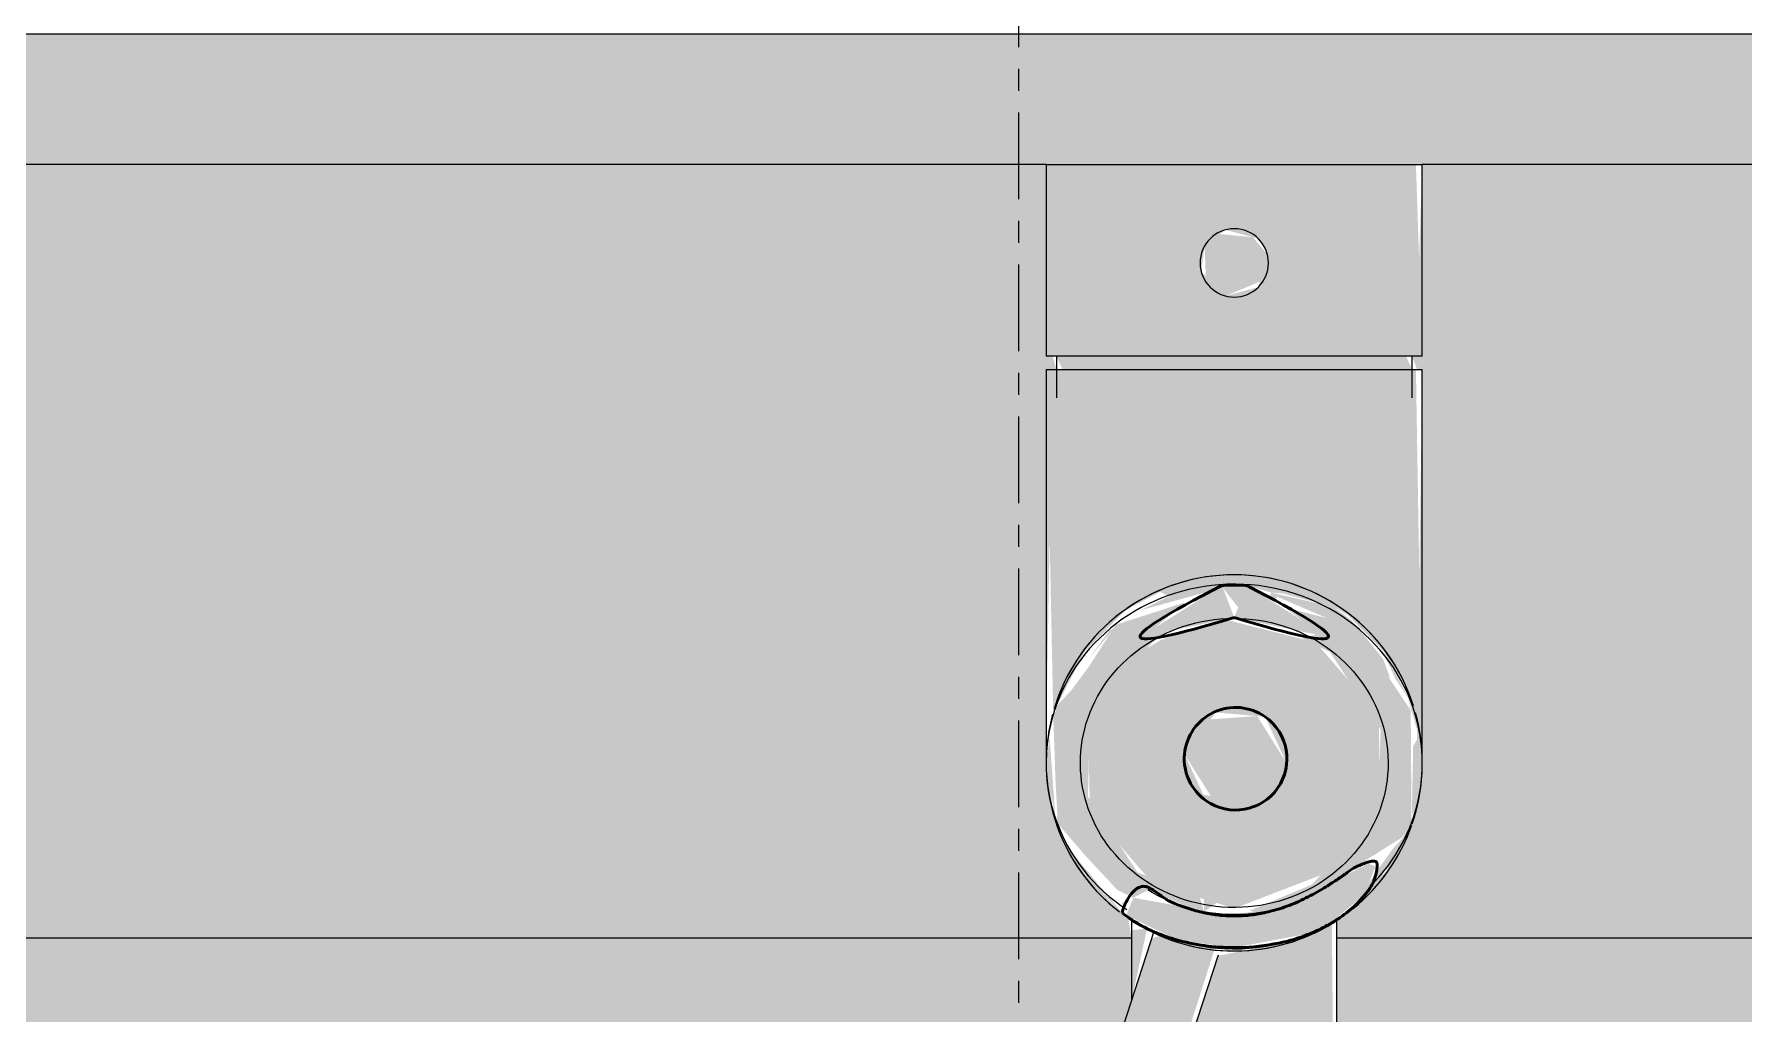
# Model space of a CAD drawing. Header units: inches. Extents: x -4218 to -1814, y 9706 to 12426.
# Drawn here: x -2178.99 to -2169.15, y 10681.12 to 10686.75 of the extents above; entities that cross this region are included whole.
import ezdxf

# ---------------------------------------------------------------- set-up
doc = ezdxf.new("R2010")
doc.units = ezdxf.units.IN
doc.header["$MEASUREMENT"] = 0
doc.linetypes.add('Grid Line 1_2_', pattern=[0.875, 0.5, -0.125, 0.125, -0.125])
for name, color, linetype, lineweight in [('0-1', 7, 'Continuous', 5), ('0-2', 10, 'Continuous', 13), ('A-GENM-1', 11, 'Continuous', 9), ('A-GENM-2', 7, 'Continuous', 9), ('A-GENM-3', 250, 'Continuous', 50), ('A-WALL-4', 10, 'Continuous', 13), ('P-SANR-FIXT-2', 7, 'Continuous', 9), ('P-SANR-FIXT-3', 55, 'Continuous', 9), ('Q-CASE-1', 9, 'Continuous', 9), ('Q-CASE-3', 7, 'Continuous', 9), ('S-GRID-1', 1, 'Grid Line 1_2_', 9)]:
    doc.layers.add(name, color=color, linetype=linetype, lineweight=lineweight)

# ---------------------------------------------------------------- blocks, each defined once
blk = doc.blocks.new('Vanity Cabinet-Double Door - 33_-V122-FLOOR PLAN - 2ND FLOOR')
at = {"layer": 'Q-CASE-1'}
for points in [[(-7.2229, 5.2041), (-15.0123, 5.2041), (-15.0123, 0.75), (16.4877, 0.75), (16.4877, 5.2041), (1.3283, 5.2041), (1.3507, 5.0785), (1.4324, 5.015), (1.5976, 4.8377), (1.7251, 4.6163), (1.7835, 4.4753), (1.8204, 4.0426), (1.7835, 1.9313), (1.7613, 1.9313), (1.7835, 1.8531), (1.8204, 1.8531), (1.7835, 0.7502), (-0.345, 0.7502), (-0.3068, 1.8531), (-0.2859, 1.8531), (-0.3157, 1.9313), (-0.345, 1.9313), (-0.3081, 4.4753), (-0.1389, 4.816), (0.1116, 5.0743), (0.1472, 5.1152), (0.1472, 5.2041), (-3.002, 5.2041)], [(-0.3081, 0.75), (-15.0123, 0.75), (-15.7623, 0), (17.2377, 0), (16.4877, 0.75), (-0.1999, 0.75)]]:
    blk.add_hatch(color=256, dxfattribs=at).paths.add_polyline_path(points, flags=0)
at = {"layer": 'Q-CASE-3'}
for p, q in [((-15.0123, 0.75), (-0.345, 0.75)), ((1.8204, 0.75), (16.4877, 0.75))]:
    blk.add_line(p, q, dxfattribs=at)
blk = doc.blocks.new('kitchen_faucet_14143 - kitchen_faucet_14143-V152-FLOOR PLAN - 2ND FLOOR')
at = {"layer": 'A-GENM-1'}
h = blk.add_hatch(color=256, dxfattribs=at)
h.paths.add_polyline_path([(-7.1148, 2.1523), (-6.9346, 1.8966), (-6.6643, 1.9098), (-6.5284, 2.1595), (-6.7188, 2.408), (-6.988, 2.372), (-7.1107, 2.1595)], flags=0)
h.paths.add_polyline_path([(-0.2437, -0.1322), (-0.002, -0.3017), (0.2697, -0.1322), (0.2501, 0.1462), (0.0498, 0.2866), (-0.2219, 0.1153), (-0.2433, -0.1276)], flags=0)
for points in [[(-6.3669, 1.8015), (-1.068, 0.1118), (-0.991, 0.4125), (-1.009, 0.4746), (-6.2441, 2.1353), (-6.3108, 1.8812), (-6.3629, 1.8071)], [(0, -1.0827), (2.2638, -1.0458), (2.2638, 1.0827), (0.289, 1.0421), (0.6375, 0.8638), (0.8792, 0.6261), (0.9847, 0.4278), (1.0631, 0.1486), (1.0653, -0.1319), (0.9981, -0.3953), (0.8506, -0.6548), (0.6375, -0.8638), (0.4206, -0.9876), (0.1525, -1.0626)], [(2.2638, -0.9887), (2.2638, -1.0236), (2.3419, -0.9887), (2.3419, 1.0236), (2.2638, 0.9887), (2.2638, -0.9376)], [(-1.063, 0), (-0.9814, -0.4356), (-0.9046, -0.5741), (-0.7591, -0.7487), (-0.5962, -0.8126), (-0.5798, -0.7727), (-0.662, -0.607), (-0.8306, -0.2881), (-0.8786, 0.046), (-0.8319, 0.2689), (-0.7765, 0.5806), (-0.8777, 0.6223), (-1.0193, 0.3245), (-1.0612, 0.0258)], [(2.6883, 0.0509), (2.78, -0.1705), (2.9294, -0.1901), (3.0264, -0.1063), (3.046, 0.1013), (2.9769, 0.1705), (2.8009, 0.1636), (2.7358, 0.0984)], [(-0.8639, -0.1661), (-0.7842, -0.3994), (-0.4282, -0.9679), (-0.3413, -1.0205), (0.3019, -1.0157), (0.4445, -0.921), (0.7952, -0.6818), (0.8954, -0.2923), (0.8227, -0.3863), (0.7394, -0.4702), (0.7166, -0.3936), (0.6375, -0.5515), (0.1935, -0.8425), (-0.2737, -0.831), (-0.6998, -0.4483), (-0.8514, -0.0872), (-0.8633, -0.1621)]]:
    blk.add_hatch(color=256, dxfattribs=at).paths.add_polyline_path(points, flags=0)
h = blk.add_hatch(color=256, dxfattribs=at)
h.paths.add_polyline_path([(-1.0827, 0), (-1.0558, 0.1078), (-1.0025, 0.3748), (-1.072, 0.0811), (-1.0792, 0.0262)], flags=0)
h.paths.add_polyline_path([(-0.8506, 0.6548), (-0.486, 0.9606), (-0.66, 0.8466), (-0.8324, 0.6785)], flags=0)
h.paths.add_polyline_path([(-0.8376, 0), (-0.6209, -0.5642), (-0.2558, -0.8425), (0.2737, -0.831), (0.6931, -0.4702), (0.826, 0.0543), (0.707, 0.4249), (0.6209, 0.5642), (0.2588, 0.8425), (-0.2737, 0.831), (-0.6931, 0.4702), (-0.8362, 0.0045)], flags=0)
h.paths.add_polyline_path([(-0.8319, -0.6792), (-0.6776, -0.833), (-0.4043, -0.9944), (-0.4957, -0.9126), (-0.6086, -0.8306), (-0.8304, -0.6808)], flags=0)
h.paths.add_polyline_path([(-0.3219, -1.0285), (-0.2056, -1.0556), (0.1525, -1.0626), (0.0957, -1.0297), (-0.2637, -1.0232)], flags=0)
h.paths.add_polyline_path([(-0.3191, 1.0297), (0.1525, 1.0626), (0, 1.0827), (-0.3152, 1.0313)], flags=0)
h.paths.add_polyline_path([(-0.2437, -0.1322), (-0.1824, 0.1784), (0.0498, 0.2866), (0.2906, 0.1057), (0.2657, -0.1771), (-0.002, -0.3017), (-0.2435, -0.1324)], flags=0)
h.paths.add_polyline_path([(0.3525, -1.0158), (0.66, -0.8466), (0.4835, -0.9281), (0.3527, -1.0157)], flags=0)
h.paths.add_polyline_path([(0.356, 1.0144), (0.589, 0.9011), (0.4043, 0.9944), (0.3582, 1.0135)], flags=0)
h.paths.add_polyline_path([(0.8792, 0.5371), (1.0093, 0.0668), (0.8956, -0.0226), (1.0215, -0.0715), (0.981, -0.2118), (0.9754, -0.2802), (0.8877, -0.6), (1.0019, -0.3863), (1.0653, -0.1319), (1.0631, 0.1486), (0.9847, 0.4278), (0.9596, 0.3752), (0.8877, 0.5201)], flags=0)
h = blk.add_hatch(color=256, dxfattribs=at)
h.paths.add_polyline_path([(2.3419, 1.0827), (2.3419, -1.0827), (3.4449, -1.0458), (3.4449, 1.0827)], flags=0)
h.paths.add_polyline_path([(2.6883, 0.0509), (2.8275, 0.1901), (2.9769, 0.1705), (3.0686, 0.0509), (3.0176, -0.1392), (2.9294, -0.1901), (2.7392, -0.1392), (2.7019, 0)], flags=0)
h = blk.add_hatch(color=256, dxfattribs=at)
h.paths.add_polyline_path([(-0.8625, 0.6461), (-0.8093, 0.6462), (-0.8624, 0.6462)], flags=0)
h.paths.add_polyline_path([(-0.3635, 1.0074), (-0.2971, 1.0221), (-0.3527, 1.0157)], flags=0)
h.paths.add_polyline_path([(0.2925, 1.0259), (0.4215, 0.9341), (0.3219, 1.0285)], flags=0)
h.paths.add_polyline_path([(0.6052, 0.833), (0.7714, 0.6942), (0.8145, 0.6297), (0.9376, 0.4195), (0.7591, 0.7212), (0.6209, 0.8216)], flags=0)
h = blk.add_hatch(color=256, dxfattribs=at)
h.paths.add_polyline_path([(-0.2588, 0.8425), (-0.212, 0.8943), (-0.2558, 0.8439)], flags=0)
h.paths.add_polyline_path([(-0.8578, 0.1887), (-0.8562, 0.1736), (-0.777, 0.1972), (-0.6288, 0.5582), (-0.1935, 0.8425), (0.2748, 0.8302), (0.6921, 0.4734), (0.7576, 0.3829), (0.7808, 0.4525), (0.9238, 0.284), (0.7952, 0.6818), (0.5526, 0.8382), (0.2775, 1.0421), (-0.1161, 1.0284), (-0.3498, 1.0157), (-0.5458, 0.8466), (-0.7301, 0.6738), (-0.7765, 0.5806), (-0.7304, 0.4951), (-0.8491, 0.2156)], flags=0)
h.paths.add_polyline_path([(-0.8562, 0.1736), (-0.806, 0.1028), (-0.7843, 0.1735)], flags=0)
h.paths.add_polyline_path([(-0.8353, 0.6254), (-0.7876, 0.6225), (-0.8093, 0.6462)], flags=0)
h = blk.add_hatch(color=256, dxfattribs=at)
h.paths.add_polyline_path([(-6.2992, -0.0936), (-6.2992, -0.5906), (-4.1495, -0.5652), (-4.1133, -0.5455), (-3.9748, -0.5906), (-0.9219, -0.5618), (-0.9969, -0.3982), (-1.066, -0.127), (-1.1106, 0.0936), (-2.64, 0.5906), (-4.1572, 0.5504), (-4.044, 0.5906), (-6.2992, 0.5704), (-6.2992, -0.0485)], flags=0)
h.paths.add_polyline_path([(-1.366, 0.5906), (-0.9539, 0.502), (-0.963, 0.5906), (-1.1043, 0.5906)], flags=0)
h = blk.add_hatch(color=256, dxfattribs=at)
h.paths.add_polyline_path([(0.7245, 0.5417), (0.8373, 0), (1.0215, 0.0715), (0.7627, 0.4812)], flags=0)
h.paths.add_polyline_path([(0.7245, -0.5417), (1.0215, -0.0715), (0.8373, 0), (0.7246, -0.5413)], flags=0)
h = blk.add_hatch(color=256, dxfattribs=at)
h.paths.add_polyline_path([(-0.3798, -0.9974), (-0.3219, -1.0285), (-0.3535, -1.0135)], flags=0)
h.paths.add_polyline_path([(-0.2588, -0.8425), (-0.2198, -0.8926), (-0.2558, -0.8439)], flags=0)
h.paths.add_polyline_path([(0.4835, -0.8987), (0.6002, -0.8563), (0.818, -0.6785), (0.8962, -0.5741), (0.981, -0.2118), (0.9376, -0.2042), (0.9546, -0.2519), (0.7625, -0.6988), (0.5255, -0.862), (0.486, -0.8965)], flags=0)
h.paths.add_polyline_path([(0.289, -1.0297), (0.3565, -0.9872), (0.2962, -1.0219)], flags=0)
h.paths.add_polyline_path([(0.3, -1.0297), (0.3891, -0.9876), (0.3093, -1.0245)], flags=0)
at = {"layer": 'A-GENM-2'}
for p, q in [((-0.9705, 0.462), (-6.2431, 2.1752)), ((-6.3669, 1.8015), (-1.1043, 0.0916)), ((2.2638, 1.0827), (0, 1.0827)), ((2.2638, 1.0827), (2.2638, -1.0827)), ((3.4449, 1.0827), (2.3419, 1.0827)), ((2.3419, -1.0827), (2.3419, 1.0827)), ((3.4449, 1.0827), (3.4449, -1.0827)), ((2.3419, 1.0236), (2.1014, 1.0236)), ((-0.8999, 0.5906), (-1.366, 0.5906)), ((-6.2992, -0.5906), (-0.8999, -0.5906)), ((2.1014, -1.0236), (2.3419, -1.0236)), ((0, -1.0827), (2.2638, -1.0827)), ((2.3419, -1.0827), (3.4449, -1.0827))]:
    blk.add_line(p, q, dxfattribs=at)
at = {"layer": 'A-GENM-2', "flags": 128}
for points in [[(0.2687, 1.0488), (0.2265, 1.0587), (0.184, 1.0669), (0.1412, 1.0734), (0.0982, 1.0782), (0.055, 1.0813), (0.0117, 1.0826), (-0.0316, 1.0822), (-0.0749, 1.0801), (-0.118, 1.0762), (-0.1609, 1.0706), (-0.2036, 1.0634), (-0.246, 1.0544), (-0.288, 1.0437), (-0.3295, 1.0313), (-0.3704, 1.0173), (-0.4108, 1.0017), (-0.4506, 0.9845), (-0.4896, 0.9657), (-0.5278, 0.9453), (-0.5652, 0.9235), (-0.6016, 0.9001), (-0.6372, 0.8753), (-0.6717, 0.8492), (-0.7051, 0.8216), (-0.7374, 0.7928), (-0.7685, 0.7626), (-0.7984, 0.7313), (-0.827, 0.6988), (-0.8542, 0.6652)], [(0, 1.0827), (-0.0414, 1.0818), (-0.0827, 1.0792), (-0.1239, 1.0748), (-0.1648, 1.0687), (-0.2055, 1.0609), (-0.2459, 1.0513), (-0.2858, 1.0401), (-0.3253, 1.0272), (-0.3642, 1.0126), (-0.4026, 0.9964), (-0.4403, 0.9786), (-0.4772, 0.9592), (-0.5134, 0.9383), (-0.5487, 0.9159), (-0.5832, 0.8921), (-0.6167, 0.8668), (-0.6491, 0.8401), (-0.6806, 0.8121), (-0.7109, 0.7828), (-0.7401, 0.7523), (-0.7681, 0.7206), (-0.7948, 0.6877), (-0.8203, 0.6538), (-0.8444, 0.6188)], [(0.2687, 1.0488), (0.2265, 1.0587), (0.184, 1.0669), (0.1412, 1.0734), (0.0982, 1.0782), (0.055, 1.0813), (0.0117, 1.0826), (-0.0316, 1.0822), (-0.0749, 1.0801), (-0.118, 1.0762), (-0.1609, 1.0706), (-0.2036, 1.0634), (-0.246, 1.0544), (-0.288, 1.0437), (-0.3295, 1.0313)], [(0.2687, 1.0488), (0.2265, 1.0587), (0.184, 1.0669), (0.1412, 1.0734), (0.0982, 1.0782), (0.055, 1.0813), (0.0117, 1.0826), (-0.0316, 1.0822), (-0.0749, 1.0801), (-0.118, 1.0762), (-0.1609, 1.0706), (-0.2036, 1.0634), (-0.246, 1.0544), (-0.288, 1.0437), (-0.3295, 1.0313)], [(0.2687, 1.0488), (0.2265, 1.0587), (0.184, 1.0669), (0.1412, 1.0734), (0.0982, 1.0782), (0.055, 1.0813), (0.0117, 1.0826), (-0.0316, 1.0822), (-0.0749, 1.0801), (-0.118, 1.0762), (-0.1609, 1.0706), (-0.2036, 1.0634), (-0.246, 1.0544), (-0.288, 1.0437), (-0.3295, 1.0313)], [(0.2687, 1.0488), (0.2265, 1.0587), (0.184, 1.0669), (0.1412, 1.0734), (0.0982, 1.0782), (0.055, 1.0813), (0.0117, 1.0826), (-0.0316, 1.0822), (-0.0749, 1.0801), (-0.118, 1.0762), (-0.1609, 1.0706), (-0.2036, 1.0634), (-0.246, 1.0544), (-0.288, 1.0437), (-0.3295, 1.0313)], [(0.2687, 1.0488), (0.2265, 1.0587), (0.184, 1.0669), (0.1412, 1.0734), (0.0982, 1.0782), (0.055, 1.0813), (0.0117, 1.0826), (-0.0316, 1.0822), (-0.0749, 1.0801), (-0.118, 1.0762), (-0.1609, 1.0706), (-0.2036, 1.0634), (-0.246, 1.0544), (-0.288, 1.0437), (-0.3295, 1.0313)], [(1.0291, 0), (1.0282, 0.0431), (1.0258, 0.0861), (1.0217, 0.129), (1.016, 0.1717), (1.0087, 0.2141), (0.9998, 0.2561), (0.9894, 0.2978), (0.9773, 0.339), (0.9637, 0.3797), (0.9486, 0.4198), (0.9319, 0.4593), (0.9138, 0.498), (0.8942, 0.5359), (0.8731, 0.573), (0.8507, 0.6092), (0.8269, 0.6444), (0.8018, 0.6787), (0.7754, 0.7118), (0.7478, 0.7439), (0.7189, 0.7747), (0.6889, 0.8043), (0.6577, 0.8327), (0.6255, 0.8597), (0.5923, 0.8854), (0.5581, 0.9096), (0.523, 0.9324), (0.4871, 0.9538), (0.4503, 0.9735), (0.4128, 0.9918), (0.3747, 1.0084), (0.3359, 1.0234), (0.2965, 1.0368), (0.2567, 1.0485), (0.2164, 1.0585), (0.1758, 1.0668), (0.1349, 1.0733), (0.0938, 1.0782), (0.0525, 1.0813), (0.0112, 1.0826), (0, 1.0827)], [(-0.3704, 1.0173), (-0.4108, 1.0017), (-0.4506, 0.9845), (-0.4896, 0.9657), (-0.5278, 0.9453), (-0.5652, 0.9235), (-0.6016, 0.9001), (-0.6372, 0.8753), (-0.6717, 0.8492), (-0.7051, 0.8216), (-0.7374, 0.7928), (-0.7685, 0.7626), (-0.7984, 0.7313), (-0.827, 0.6988), (-0.8542, 0.6652)], [(-0.3704, 1.0173), (-0.4108, 1.0017), (-0.4506, 0.9845), (-0.4896, 0.9657), (-0.5278, 0.9453), (-0.5652, 0.9235), (-0.6016, 0.9001), (-0.6372, 0.8753), (-0.6717, 0.8492), (-0.7051, 0.8216), (-0.7374, 0.7928), (-0.7685, 0.7626), (-0.7984, 0.7313), (-0.827, 0.6988), (-0.8542, 0.6652)], [(-0.3704, 1.0173), (-0.4108, 1.0017), (-0.4506, 0.9845), (-0.4896, 0.9657), (-0.5278, 0.9453), (-0.5652, 0.9235), (-0.6016, 0.9001), (-0.6372, 0.8753), (-0.6717, 0.8492), (-0.7051, 0.8216), (-0.7374, 0.7928), (-0.7685, 0.7626), (-0.7984, 0.7313), (-0.827, 0.6988), (-0.8542, 0.6652)], [(-0.3704, 1.0173), (-0.4108, 1.0017), (-0.4506, 0.9845), (-0.4896, 0.9657), (-0.5278, 0.9453), (-0.5652, 0.9235), (-0.6016, 0.9001), (-0.6372, 0.8753), (-0.6717, 0.8492), (-0.7051, 0.8216), (-0.7374, 0.7928), (-0.7685, 0.7626), (-0.7984, 0.7313), (-0.827, 0.6988), (-0.8542, 0.6652)], [(-0.3704, 1.0173), (-0.4108, 1.0017), (-0.4506, 0.9845), (-0.4896, 0.9657), (-0.5278, 0.9453), (-0.5652, 0.9235), (-0.6016, 0.9001), (-0.6372, 0.8753), (-0.6717, 0.8492), (-0.7051, 0.8216), (-0.7374, 0.7928), (-0.7685, 0.7626), (-0.7984, 0.7313), (-0.827, 0.6988), (-0.8542, 0.6652)], [(1.0827, 0), (1.0818, 0.0433), (1.0792, 0.0865), (1.0749, 0.1296), (1.0688, 0.1725), (1.0611, 0.2151), (1.0516, 0.2574), (1.0405, 0.2992), (1.0277, 0.3406), (1.0133, 0.3814), (0.9972, 0.4216), (0.9796, 0.4612), (0.9603, 0.5), (0.9396, 0.538), (0.9173, 0.5751), (0.8936, 0.6113), (0.8684, 0.6466), (0.8419, 0.6808), (0.814, 0.7139), (0.7848, 0.7459), (0.7543, 0.7767), (0.7226, 0.8062), (0.6898, 0.8345), (0.6559, 0.8614), (0.6209, 0.8869), (0.585, 0.911), (0.5481, 0.9337), (0.5103, 0.9549), (0.4717, 0.9745), (0.4324, 0.9926), (0.3923, 1.0091), (0.3516, 1.024), (0.3104, 1.0372)], [(0.8684, 0.6466), (0.8419, 0.6808), (0.814, 0.7139), (0.7848, 0.7459), (0.7543, 0.7767), (0.7226, 0.8062), (0.6898, 0.8345), (0.6559, 0.8614), (0.6209, 0.8869), (0.585, 0.911), (0.5481, 0.9337), (0.5103, 0.9549), (0.4717, 0.9745), (0.4324, 0.9926), (0.3923, 1.0091)], [(0.8684, 0.6466), (0.8419, 0.6808), (0.814, 0.7139), (0.7848, 0.7459), (0.7543, 0.7767), (0.7226, 0.8062), (0.6898, 0.8345), (0.6559, 0.8614), (0.6209, 0.8869), (0.585, 0.911), (0.5481, 0.9337), (0.5103, 0.9549), (0.4717, 0.9745), (0.4324, 0.9926), (0.3923, 1.0091)], [(0.8684, 0.6466), (0.8419, 0.6808), (0.814, 0.7139), (0.7848, 0.7459), (0.7543, 0.7767), (0.7226, 0.8062), (0.6898, 0.8345), (0.6559, 0.8614), (0.6209, 0.8869), (0.585, 0.911), (0.5481, 0.9337), (0.5103, 0.9549), (0.4717, 0.9745), (0.4324, 0.9926), (0.3923, 1.0091)], [(0.8684, 0.6466), (0.8419, 0.6808), (0.814, 0.7139), (0.7848, 0.7459), (0.7543, 0.7767), (0.7226, 0.8062), (0.6898, 0.8345), (0.6559, 0.8614), (0.6209, 0.8869), (0.585, 0.911), (0.5481, 0.9337), (0.5103, 0.9549), (0.4717, 0.9745), (0.4324, 0.9926), (0.3923, 1.0091)], [(0.8684, 0.6466), (0.8419, 0.6808), (0.814, 0.7139), (0.7848, 0.7459), (0.7543, 0.7767), (0.7226, 0.8062), (0.6898, 0.8345), (0.6559, 0.8614), (0.6209, 0.8869), (0.585, 0.911), (0.5481, 0.9337), (0.5103, 0.9549), (0.4717, 0.9745), (0.4324, 0.9926), (0.3923, 1.0091)], [(-0.8322, 0), (-0.8315, 0.0356), (-0.8295, 0.0712), (-0.8261, 0.1067), (-0.8214, 0.142), (-0.8154, 0.177), (-0.8081, 0.2118), (-0.7994, 0.2462), (-0.7895, 0.2802), (-0.7782, 0.3137), (-0.7658, 0.3468), (-0.7521, 0.3792), (-0.7372, 0.411), (-0.7211, 0.4422), (-0.7038, 0.4726), (-0.6854, 0.5023), (-0.666, 0.5311), (-0.6454, 0.5591), (-0.6239, 0.5862), (-0.6013, 0.6123), (-0.5779, 0.6374), (-0.5534, 0.6615), (-0.5282, 0.6845), (-0.5021, 0.7064), (-0.4752, 0.7272), (-0.4475, 0.7468), (-0.4192, 0.7652), (-0.3902, 0.7824), (-0.3606, 0.7983), (-0.3305, 0.813), (-0.2998, 0.8263), (-0.2687, 0.8384), (-0.2371, 0.8491), (-0.2052, 0.8585), (-0.173, 0.8665), (-0.1405, 0.8731), (-0.1078, 0.8784), (-0.0749, 0.8822), (-0.042, 0.8847), (-0.0089, 0.8858), (0, 0.8858)], [(0, 0.8858), (0.0331, 0.8851), (0.0661, 0.883), (0.099, 0.8795), (0.1317, 0.8747), (0.1643, 0.8684), (0.1966, 0.8608), (0.2285, 0.8518), (0.2602, 0.8414), (0.2914, 0.8297), (0.3222, 0.8167), (0.3525, 0.8024), (0.3823, 0.7868), (0.4114, 0.77), (0.4399, 0.7519), (0.4678, 0.7326), (0.4949, 0.7121), (0.5212, 0.6905), (0.5467, 0.6678), (0.5714, 0.644), (0.5951, 0.6192), (0.6179, 0.5933), (0.6397, 0.5665), (0.6605, 0.5388), (0.6803, 0.5102), (0.699, 0.4807), (0.7165, 0.4505), (0.7329, 0.4195), (0.7482, 0.3879), (0.7622, 0.3556), (0.775, 0.3227), (0.7866, 0.2893), (0.7969, 0.2554), (0.8059, 0.2211), (0.8136, 0.1864), (0.8199, 0.1514), (0.825, 0.1162), (0.8287, 0.0808), (0.8311, 0.0452), (0.8322, 0.0096), (0.8322, 0)], [(1.0827, 0), (1.0818, 0.0433), (1.0792, 0.0865), (1.0749, 0.1296), (1.0688, 0.1725), (1.0611, 0.2151), (1.0516, 0.2574), (1.0405, 0.2992), (1.0277, 0.3406), (1.0133, 0.3814), (0.9972, 0.4216), (0.9796, 0.4612), (0.9603, 0.5), (0.9396, 0.538), (0.9173, 0.5751), (0.8936, 0.6113)], [(1.0827, 0), (1.0818, 0.0433), (1.0792, 0.0865), (1.0749, 0.1296), (1.0688, 0.1725), (1.0611, 0.2151), (1.0516, 0.2574), (1.0405, 0.2992), (1.0277, 0.3406), (1.0133, 0.3814), (0.9972, 0.4216), (0.9796, 0.4612), (0.9603, 0.5), (0.9396, 0.538), (0.9173, 0.5751), (0.8936, 0.6113)], [(1.0827, 0), (1.0818, 0.0433), (1.0792, 0.0865), (1.0749, 0.1296), (1.0688, 0.1725), (1.0611, 0.2151), (1.0516, 0.2574), (1.0405, 0.2992), (1.0277, 0.3406), (1.0133, 0.3814), (0.9972, 0.4216), (0.9796, 0.4612), (0.9603, 0.5), (0.9396, 0.538), (0.9173, 0.5751), (0.8936, 0.6113)], [(1.0827, 0), (1.0818, 0.0433), (1.0792, 0.0865), (1.0749, 0.1296), (1.0688, 0.1725), (1.0611, 0.2151), (1.0516, 0.2574), (1.0405, 0.2992), (1.0277, 0.3406), (1.0133, 0.3814), (0.9972, 0.4216), (0.9796, 0.4612), (0.9603, 0.5), (0.9396, 0.538), (0.9173, 0.5751), (0.8936, 0.6113)], [(1.0827, 0), (1.0818, 0.0433), (1.0792, 0.0865), (1.0749, 0.1296), (1.0688, 0.1725), (1.0611, 0.2151), (1.0516, 0.2574), (1.0405, 0.2992), (1.0277, 0.3406), (1.0133, 0.3814), (0.9972, 0.4216), (0.9796, 0.4612), (0.9603, 0.5), (0.9396, 0.538), (0.9173, 0.5751), (0.8936, 0.6113)], [(-0.9506, 0.507), (-0.9691, 0.4685), (-0.9861, 0.4292), (-1.0016, 0.3893), (-1.0156, 0.3487), (-1.028, 0.3076), (-1.0389, 0.266), (-1.0482, 0.2241), (-1.0558, 0.1817), (-1.0619, 0.1391), (-1.0664, 0.0963), (-1.0692, 0.0533), (-1.0704, 0.0102), (-1.0704, 0)], [(-0.8736, 0), (-0.8729, 0.0356), (-0.8709, 0.0712), (-0.8675, 0.1067), (-0.8628, 0.142), (-0.8568, 0.177), (-0.8494, 0.2118), (-0.8408, 0.2462), (-0.8308, 0.2802), (-0.8196, 0.3137), (-0.8072, 0.3468), (-0.7935, 0.3792), (-0.7785, 0.411), (-0.7624, 0.4422), (-0.7452, 0.4726), (-0.7305, 0.4966)], [(-0.9879, 0.443), (-1.0048, 0.4032), (-1.0201, 0.3627), (-1.0338, 0.3216), (-1.0458, 0.28), (-1.0562, 0.238), (-1.0649, 0.1955), (-1.0718, 0.1528), (-1.0771, 0.1098), (-1.0806, 0.0666), (-1.0824, 0.0234), (-1.0827, 0)], [(-0.9879, 0.443), (-1.0048, 0.4032), (-1.0201, 0.3627), (-1.0338, 0.3216), (-1.0458, 0.28), (-1.0562, 0.238), (-1.0649, 0.1955), (-1.0718, 0.1528), (-1.0771, 0.1098), (-1.0806, 0.0666), (-1.0824, 0.0234), (-1.0827, 0)], [(-0.9879, 0.443), (-1.0048, 0.4032), (-1.0201, 0.3627), (-1.0338, 0.3216), (-1.0458, 0.28), (-1.0562, 0.238), (-1.0649, 0.1955), (-1.0718, 0.1528), (-1.0771, 0.1098), (-1.0806, 0.0666), (-1.0824, 0.0234), (-1.0827, 0)], [(-0.9879, 0.443), (-1.0048, 0.4032), (-1.0201, 0.3627), (-1.0338, 0.3216), (-1.0458, 0.28), (-1.0562, 0.238), (-1.0649, 0.1955), (-1.0718, 0.1528), (-1.0771, 0.1098), (-1.0806, 0.0666), (-1.0824, 0.0234), (-1.0827, 0)], [(-0.9879, 0.443), (-1.0048, 0.4032), (-1.0201, 0.3627), (-1.0338, 0.3216), (-1.0458, 0.28), (-1.0562, 0.238), (-1.0649, 0.1955), (-1.0718, 0.1528), (-1.0771, 0.1098), (-1.0806, 0.0666), (-1.0824, 0.0234), (-1.0827, 0)], [(-0.9879, 0.443), (-1.0048, 0.4032), (-1.0201, 0.3627), (-1.0338, 0.3216), (-1.0458, 0.28), (-1.0562, 0.238), (-1.0649, 0.1955), (-1.0718, 0.1528), (-1.0771, 0.1098), (-1.0806, 0.0666), (-1.0824, 0.0234), (-1.0827, 0)], [(-1.0827, 0), (-1.0818, -0.0433), (-1.0792, -0.0865), (-1.0749, -0.1296), (-1.0688, -0.1725), (-1.0611, -0.2151), (-1.0516, -0.2574), (-1.0405, -0.2992), (-1.0277, -0.3406), (-1.0133, -0.3814), (-0.9972, -0.4216)], [(-1.0827, 0), (-1.0818, -0.0433), (-1.0792, -0.0865), (-1.0749, -0.1296), (-1.0688, -0.1725), (-1.0611, -0.2151), (-1.0516, -0.2574), (-1.0405, -0.2992), (-1.0277, -0.3406), (-1.0133, -0.3814), (-0.9972, -0.4216)], [(-1.0827, 0), (-1.0818, -0.0433), (-1.0792, -0.0865), (-1.0749, -0.1296), (-1.0688, -0.1725), (-1.0611, -0.2151), (-1.0516, -0.2574), (-1.0405, -0.2992), (-1.0277, -0.3406), (-1.0133, -0.3814), (-0.9972, -0.4216)], [(-1.0827, 0), (-1.0818, -0.0433), (-1.0792, -0.0865), (-1.0749, -0.1296), (-1.0688, -0.1725), (-1.0611, -0.2151), (-1.0516, -0.2574), (-1.0405, -0.2992), (-1.0277, -0.3406), (-1.0133, -0.3814), (-0.9972, -0.4216)], [(-1.0827, 0), (-1.0818, -0.0433), (-1.0792, -0.0865), (-1.0749, -0.1296), (-1.0688, -0.1725), (-1.0611, -0.2151), (-1.0516, -0.2574), (-1.0405, -0.2992), (-1.0277, -0.3406), (-1.0133, -0.3814), (-0.9972, -0.4216)], [(-1.0827, 0), (-1.0818, -0.0433), (-1.0792, -0.0865), (-1.0749, -0.1296), (-1.0688, -0.1725), (-1.0611, -0.2151), (-1.0516, -0.2574), (-1.0405, -0.2992), (-1.0277, -0.3406), (-1.0133, -0.3814), (-0.9972, -0.4216)], [(-1.0704, 0), (-1.0696, -0.0431), (-1.0672, -0.0861), (-1.0631, -0.129), (-1.0574, -0.1717), (-1.0501, -0.2141), (-1.0412, -0.2561), (-1.0307, -0.2978), (-1.0187, -0.339), (-1.0051, -0.3797), (-0.9899, -0.4198), (-0.9733, -0.4593), (-0.9552, -0.498), (-0.9507, -0.5069)], [(-0.7748, -0.4185), (-0.79, -0.3868), (-0.804, -0.3545), (-0.8168, -0.3216), (-0.8283, -0.2882), (-0.8385, -0.2543), (-0.8475, -0.22), (-0.8552, -0.1853), (-0.8615, -0.1503), (-0.8665, -0.1151), (-0.8702, -0.0797), (-0.8726, -0.0441), (-0.8735, -0.0085), (-0.8736, 0)], [(0, -0.8858), (-0.0331, -0.8851), (-0.0661, -0.883), (-0.099, -0.8795), (-0.1317, -0.8747), (-0.1643, -0.8684), (-0.1966, -0.8608), (-0.2285, -0.8518), (-0.2602, -0.8414), (-0.2914, -0.8297), (-0.3222, -0.8167), (-0.3525, -0.8024), (-0.3823, -0.7868), (-0.4114, -0.77), (-0.4399, -0.7519), (-0.4678, -0.7326), (-0.4949, -0.7121), (-0.5212, -0.6905), (-0.5467, -0.6678), (-0.5714, -0.644), (-0.5951, -0.6192), (-0.6179, -0.5933), (-0.6397, -0.5665), (-0.6605, -0.5388), (-0.6803, -0.5102), (-0.699, -0.4807), (-0.7165, -0.4505), (-0.7329, -0.4195), (-0.7482, -0.3879), (-0.7622, -0.3556), (-0.775, -0.3227), (-0.7866, -0.2893), (-0.7969, -0.2554), (-0.8059, -0.2211), (-0.8136, -0.1864), (-0.8199, -0.1514), (-0.825, -0.1162), (-0.8287, -0.0808), (-0.8311, -0.0452), (-0.8322, -0.0096), (-0.8322, 0)], [(0, -1.0827), (0.0414, -1.0818), (0.0827, -1.0792), (0.1239, -1.0748), (0.1648, -1.0687), (0.2055, -1.0609), (0.2459, -1.0513), (0.2858, -1.0401), (0.3253, -1.0272), (0.3642, -1.0126), (0.4026, -0.9964), (0.4403, -0.9786), (0.4772, -0.9592), (0.5134, -0.9383), (0.5487, -0.9159), (0.5832, -0.8921), (0.6167, -0.8668), (0.6491, -0.8401), (0.6806, -0.8121), (0.7109, -0.7828), (0.7401, -0.7523), (0.7681, -0.7206), (0.7948, -0.6877), (0.8203, -0.6538), (0.8444, -0.6188), (0.8672, -0.5829), (0.8886, -0.546), (0.9086, -0.5083), (0.9272, -0.4698), (0.9442, -0.4305), (0.9598, -0.3906), (0.9738, -0.3501), (0.9863, -0.309), (0.9972, -0.2674), (1.0065, -0.2255), (1.0142, -0.1831), (1.0204, -0.1405), (1.0249, -0.0977), (1.0277, -0.0547), (1.029, -0.0116), (1.0291, 0)], [(0.8322, 0), (0.8315, -0.0356), (0.8295, -0.0712), (0.8261, -0.1067), (0.8214, -0.142), (0.8154, -0.177), (0.8081, -0.2118), (0.7994, -0.2462), (0.7895, -0.2802), (0.7782, -0.3137), (0.7658, -0.3468), (0.7521, -0.3792), (0.7372, -0.411), (0.7211, -0.4422), (0.7038, -0.4726), (0.6854, -0.5023), (0.666, -0.5311), (0.6454, -0.5591), (0.6239, -0.5862), (0.6013, -0.6123), (0.5779, -0.6374), (0.5534, -0.6615), (0.5282, -0.6845), (0.5021, -0.7064), (0.4752, -0.7272), (0.4475, -0.7468), (0.4192, -0.7652), (0.3902, -0.7824), (0.3606, -0.7983), (0.3305, -0.813), (0.2998, -0.8263), (0.2687, -0.8384), (0.2371, -0.8491), (0.2052, -0.8585), (0.173, -0.8665), (0.1405, -0.8731), (0.1078, -0.8784), (0.0749, -0.8822), (0.042, -0.8847), (0.0089, -0.8858), (0, -0.8858)], [(0.3295, -1.0313), (0.3704, -1.0173), (0.4108, -1.0017), (0.4506, -0.9845), (0.4896, -0.9657), (0.5278, -0.9453), (0.5652, -0.9235), (0.6016, -0.9001), (0.6372, -0.8753), (0.6717, -0.8492), (0.7051, -0.8216), (0.7374, -0.7928), (0.7685, -0.7626), (0.7984, -0.7313), (0.827, -0.6988), (0.8542, -0.6652), (0.8802, -0.6305), (0.9047, -0.5948), (0.9277, -0.5581), (0.9493, -0.5206), (0.9694, -0.4822), (0.9879, -0.443), (1.0048, -0.4032), (1.0201, -0.3627), (1.0338, -0.3216), (1.0458, -0.28), (1.0562, -0.238), (1.0649, -0.1955), (1.0718, -0.1528), (1.0771, -0.1098), (1.0806, -0.0666), (1.0824, -0.0234), (1.0827, 0)], [(0.8802, -0.6305), (0.9047, -0.5948), (0.9277, -0.5581), (0.9493, -0.5206), (0.9694, -0.4822), (0.9879, -0.443), (1.0048, -0.4032), (1.0201, -0.3627), (1.0338, -0.3216), (1.0458, -0.28), (1.0562, -0.238), (1.0649, -0.1955), (1.0718, -0.1528), (1.0771, -0.1098), (1.0806, -0.0666), (1.0824, -0.0234), (1.0827, 0)], [(0.8802, -0.6305), (0.9047, -0.5948), (0.9277, -0.5581), (0.9493, -0.5206), (0.9694, -0.4822), (0.9879, -0.443), (1.0048, -0.4032), (1.0201, -0.3627), (1.0338, -0.3216), (1.0458, -0.28), (1.0562, -0.238), (1.0649, -0.1955), (1.0718, -0.1528), (1.0771, -0.1098), (1.0806, -0.0666), (1.0824, -0.0234), (1.0827, 0)], [(0.8802, -0.6305), (0.9047, -0.5948), (0.9277, -0.5581), (0.9493, -0.5206), (0.9694, -0.4822), (0.9879, -0.443), (1.0048, -0.4032), (1.0201, -0.3627), (1.0338, -0.3216), (1.0458, -0.28), (1.0562, -0.238), (1.0649, -0.1955), (1.0718, -0.1528), (1.0771, -0.1098), (1.0806, -0.0666), (1.0824, -0.0234), (1.0827, 0)], [(0.8802, -0.6305), (0.9047, -0.5948), (0.9277, -0.5581), (0.9493, -0.5206), (0.9694, -0.4822), (0.9879, -0.443), (1.0048, -0.4032), (1.0201, -0.3627), (1.0338, -0.3216), (1.0458, -0.28), (1.0562, -0.238), (1.0649, -0.1955), (1.0718, -0.1528), (1.0771, -0.1098), (1.0806, -0.0666), (1.0824, -0.0234), (1.0827, 0)], [(0.8802, -0.6305), (0.9047, -0.5948), (0.9277, -0.5581), (0.9493, -0.5206), (0.9694, -0.4822), (0.9879, -0.443), (1.0048, -0.4032), (1.0201, -0.3627), (1.0338, -0.3216), (1.0458, -0.28), (1.0562, -0.238), (1.0649, -0.1955), (1.0718, -0.1528), (1.0771, -0.1098), (1.0806, -0.0666), (1.0824, -0.0234), (1.0827, 0)], [(-0.9796, -0.4612), (-0.9603, -0.5), (-0.9396, -0.538), (-0.9173, -0.5751), (-0.8936, -0.6113)], [(-0.9796, -0.4612), (-0.9603, -0.5), (-0.9396, -0.538), (-0.9173, -0.5751), (-0.8936, -0.6113)], [(-0.9796, -0.4612), (-0.9603, -0.5), (-0.9396, -0.538), (-0.9173, -0.5751), (-0.8936, -0.6113)], [(-0.9796, -0.4612), (-0.9603, -0.5), (-0.9396, -0.538), (-0.9173, -0.5751), (-0.8936, -0.6113)], [(-0.9796, -0.4612), (-0.9603, -0.5), (-0.9396, -0.538), (-0.9173, -0.5751), (-0.8936, -0.6113)], [(-0.9796, -0.4612), (-0.9603, -0.5), (-0.9396, -0.538), (-0.9173, -0.5751), (-0.8936, -0.6113)], [(0.3704, -1.0173), (0.4108, -1.0017), (0.4506, -0.9845), (0.4896, -0.9657), (0.5278, -0.9453), (0.5652, -0.9235), (0.6016, -0.9001), (0.6372, -0.8753), (0.6717, -0.8492), (0.7051, -0.8216), (0.7374, -0.7928), (0.7685, -0.7626), (0.7984, -0.7313), (0.827, -0.6988), (0.8542, -0.6652)], [(0.3704, -1.0173), (0.4108, -1.0017), (0.4506, -0.9845), (0.4896, -0.9657), (0.5278, -0.9453), (0.5652, -0.9235), (0.6016, -0.9001), (0.6372, -0.8753), (0.6717, -0.8492), (0.7051, -0.8216), (0.7374, -0.7928), (0.7685, -0.7626), (0.7984, -0.7313), (0.827, -0.6988), (0.8542, -0.6652)], [(0.3704, -1.0173), (0.4108, -1.0017), (0.4506, -0.9845), (0.4896, -0.9657), (0.5278, -0.9453), (0.5652, -0.9235), (0.6016, -0.9001), (0.6372, -0.8753), (0.6717, -0.8492), (0.7051, -0.8216), (0.7374, -0.7928), (0.7685, -0.7626), (0.7984, -0.7313), (0.827, -0.6988), (0.8542, -0.6652)], [(0.3704, -1.0173), (0.4108, -1.0017), (0.4506, -0.9845), (0.4896, -0.9657), (0.5278, -0.9453), (0.5652, -0.9235), (0.6016, -0.9001), (0.6372, -0.8753), (0.6717, -0.8492), (0.7051, -0.8216), (0.7374, -0.7928), (0.7685, -0.7626), (0.7984, -0.7313), (0.827, -0.6988), (0.8542, -0.6652)], [(0.3704, -1.0173), (0.4108, -1.0017), (0.4506, -0.9845), (0.4896, -0.9657), (0.5278, -0.9453), (0.5652, -0.9235), (0.6016, -0.9001), (0.6372, -0.8753), (0.6717, -0.8492), (0.7051, -0.8216), (0.7374, -0.7928), (0.7685, -0.7626), (0.7984, -0.7313), (0.827, -0.6988), (0.8542, -0.6652)], [(-0.7848, -0.7459), (-0.7543, -0.7767), (-0.7226, -0.8062), (-0.6898, -0.8345), (-0.6559, -0.8614), (-0.6209, -0.8869), (-0.585, -0.911), (-0.5481, -0.9337), (-0.5103, -0.9549), (-0.4717, -0.9745), (-0.4324, -0.9926), (-0.3923, -1.0091)], [(-0.7848, -0.7459), (-0.7543, -0.7767), (-0.7226, -0.8062), (-0.6898, -0.8345), (-0.6559, -0.8614), (-0.6209, -0.8869), (-0.585, -0.911), (-0.5481, -0.9337), (-0.5103, -0.9549), (-0.4717, -0.9745), (-0.4324, -0.9926), (-0.3923, -1.0091)], [(-0.7848, -0.7459), (-0.7543, -0.7767), (-0.7226, -0.8062), (-0.6898, -0.8345), (-0.6559, -0.8614), (-0.6209, -0.8869), (-0.585, -0.911), (-0.5481, -0.9337), (-0.5103, -0.9549), (-0.4717, -0.9745), (-0.4324, -0.9926), (-0.3923, -1.0091)], [(-0.7848, -0.7459), (-0.7543, -0.7767), (-0.7226, -0.8062), (-0.6898, -0.8345), (-0.6559, -0.8614), (-0.6209, -0.8869), (-0.585, -0.911), (-0.5481, -0.9337), (-0.5103, -0.9549), (-0.4717, -0.9745), (-0.4324, -0.9926), (-0.3923, -1.0091)], [(-0.7848, -0.7459), (-0.7543, -0.7767), (-0.7226, -0.8062), (-0.6898, -0.8345), (-0.6559, -0.8614), (-0.6209, -0.8869), (-0.585, -0.911), (-0.5481, -0.9337), (-0.5103, -0.9549), (-0.4717, -0.9745), (-0.4324, -0.9926), (-0.3923, -1.0091)], [(-0.7848, -0.7459), (-0.7543, -0.7767), (-0.7226, -0.8062), (-0.6898, -0.8345), (-0.6559, -0.8614), (-0.6209, -0.8869), (-0.585, -0.911), (-0.5481, -0.9337), (-0.5103, -0.9549), (-0.4717, -0.9745), (-0.4324, -0.9926), (-0.3923, -1.0091)], [(-0.6889, -0.8043), (-0.6577, -0.8327), (-0.6255, -0.8597), (-0.5923, -0.8854), (-0.5581, -0.9096), (-0.523, -0.9324), (-0.4871, -0.9538), (-0.4503, -0.9735), (-0.4128, -0.9918), (-0.3747, -1.0084), (-0.3359, -1.0234), (-0.2965, -1.0368), (-0.2567, -1.0485), (-0.2164, -1.0585), (-0.1758, -1.0668), (-0.1349, -1.0733), (-0.0938, -1.0782), (-0.0525, -1.0813), (-0.0112, -1.0826), (0, -1.0827)], [(-0.3516, -1.024), (-0.3104, -1.0372), (-0.2687, -1.0488), (-0.2265, -1.0587), (-0.184, -1.0669), (-0.1412, -1.0734), (-0.0982, -1.0782), (-0.055, -1.0813), (-0.0117, -1.0826), (0.0316, -1.0822), (0.0749, -1.0801), (0.118, -1.0762), (0.1609, -1.0706), (0.2036, -1.0634), (0.246, -1.0544), (0.288, -1.0437)], [(-0.3104, -1.0372), (-0.2687, -1.0488), (-0.2265, -1.0587), (-0.184, -1.0669), (-0.1412, -1.0734), (-0.0982, -1.0782), (-0.055, -1.0813), (-0.0117, -1.0826), (0.0316, -1.0822), (0.0749, -1.0801), (0.118, -1.0762), (0.1609, -1.0706), (0.2036, -1.0634), (0.246, -1.0544), (0.288, -1.0437)], [(-0.3104, -1.0372), (-0.2687, -1.0488), (-0.2265, -1.0587), (-0.184, -1.0669), (-0.1412, -1.0734), (-0.0982, -1.0782), (-0.055, -1.0813), (-0.0117, -1.0826), (0.0316, -1.0822), (0.0749, -1.0801), (0.118, -1.0762), (0.1609, -1.0706), (0.2036, -1.0634), (0.246, -1.0544), (0.288, -1.0437)], [(-0.3104, -1.0372), (-0.2687, -1.0488), (-0.2265, -1.0587), (-0.184, -1.0669), (-0.1412, -1.0734), (-0.0982, -1.0782), (-0.055, -1.0813), (-0.0117, -1.0826), (0.0316, -1.0822), (0.0749, -1.0801), (0.118, -1.0762), (0.1609, -1.0706), (0.2036, -1.0634), (0.246, -1.0544), (0.288, -1.0437)], [(-0.3104, -1.0372), (-0.2687, -1.0488), (-0.2265, -1.0587), (-0.184, -1.0669), (-0.1412, -1.0734), (-0.0982, -1.0782), (-0.055, -1.0813), (-0.0117, -1.0826), (0.0316, -1.0822), (0.0749, -1.0801), (0.118, -1.0762), (0.1609, -1.0706), (0.2036, -1.0634), (0.246, -1.0544), (0.288, -1.0437)], [(-0.3104, -1.0372), (-0.2687, -1.0488), (-0.2265, -1.0587), (-0.184, -1.0669), (-0.1412, -1.0734), (-0.0982, -1.0782), (-0.055, -1.0813), (-0.0117, -1.0826), (0.0316, -1.0822), (0.0749, -1.0801), (0.118, -1.0762), (0.1609, -1.0706), (0.2036, -1.0634), (0.246, -1.0544), (0.288, -1.0437)]]:
    blk.add_lwpolyline(points, dxfattribs=at)
at = {"layer": 'A-GENM-2'}
for centre, radius, start, end in [((0, 0), 1.0827, 75, 105), ((0, 0), 1.0827, 109.15242, 142.41106), ((0, 0), 1.0827, 37.58894, 70.64525), ((0, 0), 1.0827, 145.61839, 180), ((0, 0), 1.0827, 0, 34.66331), ((2.8784, 0), 0.1969, 360, 180), ((0, 0), 1.0827, 180, 212.18968), ((0, 0), 1.0827, 324.81423, 360), ((2.8784, 0), 0.1969, 180, 360), ((0, 0), 1.0827, 219.21991, 250.64525), ((0, 0), 1.0827, 289.15242, 322.41106), ((0, 0), 1.0827, 255, 285)]:
    blk.add_arc(centre, radius, start, end, dxfattribs=at)
at = {"layer": 'A-GENM-3'}
for start, end in [(324.96812, 144.96812), (144.96812, 324.96812)]:
    blk.add_arc((0.0239, -0.0076), 0.2953, start, end, dxfattribs=at)
for points, knots in [([(-0.8627, 0.6462), (-0.898, 0.6001), (-0.9437, 0.5276), (-0.9896, 0.4221), (-1.0263, 0.3131), (-1.0554, 0.1721), (-1.0631, 0.0578), (-1.063, 0)], [0, 0, 0, 0, 0.25, 0.375, 0.5, 0.75, 1, 1, 1, 1]), ([(-0.8627, 0.1735), (-0.859, 0.1895), (-0.851, 0.2213), (-0.8393, 0.2603), (-0.829, 0.2911), (-0.8221, 0.3101), (-0.8164, 0.3253), (-0.812, 0.3366), (-0.8078, 0.3469), (-0.8039, 0.3562), (-0.7992, 0.3674), (-0.7904, 0.3834), (-0.7767, 0.4043), (-0.7601, 0.427), (-0.7435, 0.4495), (-0.7287, 0.4714), (-0.719, 0.489), (-0.7136, 0.5025), (-0.7111, 0.5123), (-0.7102, 0.5211), (-0.7107, 0.5288), (-0.7128, 0.5377), (-0.7161, 0.5471), (-0.7211, 0.5569), (-0.728, 0.5679), (-0.739, 0.581), (-0.7617, 0.6008), (-0.7996, 0.6233), (-0.84, 0.639), (-0.8627, 0.6462)], [0, 0, 0, 0, 0.083333, 0.166667, 0.208333, 0.25, 0.270833, 0.291667, 0.3125, 0.328125, 0.34375, 0.375, 0.416667, 0.458333, 0.5, 0.541667, 0.583333, 0.604167, 0.625, 0.645833, 0.661458, 0.677083, 0.708333, 0.729167, 0.75, 0.791667, 0.833333, 0.916667, 1, 1, 1, 1]), ([(-1.063, 0), (-1.0635, -0.0776), (-1.0529, -0.1912), (-1.0179, -0.341), (-0.9799, -0.4495), (-0.9285, -0.5508), (-0.8861, -0.6151), (-0.8627, -0.6462)], [0, 0, 0, 0, 0.333333, 0.5, 0.666667, 0.833333, 1, 1, 1, 1]), ([(-0.8627, -0.6462), (-0.8505, -0.6623), (-0.8311, -0.6853), (-0.8067, -0.71), (-0.7922, -0.7236), (-0.7811, -0.7334), (-0.7698, -0.7432), (-0.7543, -0.7563), (-0.7343, -0.7724), (-0.7135, -0.7865), (-0.6963, -0.7959), (-0.6855, -0.8007), (-0.6763, -0.8041), (-0.6662, -0.8077), (-0.6471, -0.8137), (-0.6176, -0.8208), (-0.5914, -0.8234), (-0.576, -0.821), (-0.5683, -0.8167), (-0.5649, -0.8088), (-0.5644, -0.7938), (-0.5692, -0.774), (-0.5768, -0.7524), (-0.5833, -0.736), (-0.5889, -0.723), (-0.5932, -0.7133), (-0.5962, -0.7065), (-0.5992, -0.7), (-0.6037, -0.6915), (-0.6123, -0.6767), (-0.6266, -0.6562), (-0.6418, -0.6359), (-0.6522, -0.6215), (-0.6579, -0.6132), (-0.662, -0.607), (-0.6661, -0.6007), (-0.6716, -0.5923), (-0.6812, -0.5777), (-0.6949, -0.5567), (-0.7112, -0.5314), (-0.732, -0.4971), (-0.757, -0.4533), (-0.7939, -0.3818), (-0.8331, -0.2885), (-0.8544, -0.2122), (-0.8627, -0.1735)], [0, 0, 0, 0, 0.055556, 0.083333, 0.097222, 0.111111, 0.125, 0.138889, 0.166667, 0.194444, 0.208333, 0.222222, 0.229167, 0.236111, 0.25, 0.277778, 0.305556, 0.319444, 0.333333, 0.347222, 0.361111, 0.388889, 0.402778, 0.416667, 0.430556, 0.4375, 0.444444, 0.451389, 0.458333, 0.472222, 0.5, 0.527778, 0.541667, 0.548611, 0.555556, 0.5625, 0.569444, 0.583333, 0.611111, 0.638889, 0.666667, 0.722222, 0.777778, 0.888889, 1, 1, 1, 1])]:
    blk.add_open_spline(points, degree=3, knots=knots, dxfattribs=at)
for points in [[(1.0215, 0.0715), (0.8542, 0.3969), (0.6562, 0.7103), (0.7314, 0.3492), (0.8373, 0)], [(-0.8811, 0), (-0.881, 0.0292), (-0.8779, 0.0874), (-0.8688, 0.1449), (-0.8627, 0.1735)], [(-0.8627, -0.1735), (-0.8688, -0.1449), (-0.8779, -0.0874), (-0.881, -0.0292), (-0.8811, 0)], [(0.8373, 0), (0.7314, -0.3492), (0.6562, -0.7103), (0.8542, -0.3969), (1.0215, -0.0715)], [(1.0237, 0), (1.0238, 0.0119), (1.0236, 0.0358), (1.0223, 0.0596), (1.0215, 0.0715)], [(1.0215, -0.0715), (1.0223, -0.0596), (1.0236, -0.0358), (1.0238, -0.0119), (1.0237, 0)]]:
    blk.add_open_spline(points, degree=3, dxfattribs=at)
blk = doc.blocks.new('Stainless Steel Farmhous Kitchen Sink - Stainless Steel Farmhous Kitchen Sink-V153-FLOOR PLAN - 2ND FLOOR')
at = {"layer": 'P-SANR-FIXT-3'}
blk.add_hatch(color=256, dxfattribs=at).paths.add_polyline_path([(0, 22.2026), (-33, 22.2026), (-33, 2.2467), (-17.0906, 2.2467), (-17.0906, 3), (-31, 3), (-31, 16.9558), (-2, 16.9558), (-2, 3), (-15.7807, 3), (-15.9094, 2.6037), (-15.9094, 2.2467), (0, 2.2467), (0, 18.0427)], flags=0)
at = {"layer": 'P-SANR-FIXT-2'}
for p, q in [((-33, 2.2467), (-17.0873, 2.2467)), ((-15.9094, 2.2467), (0, 2.2467))]:
    blk.add_line(p, q, dxfattribs=at)
blk = doc.blocks.new('CTR - 1st Phase - Unit Layouts_rvt-1-FLOOR PLAN - 2ND FLOOR')
at = {"layer": 'A-WALL-4'}
blk.add_line((-2113.5842, 10686.7549), (-2249.5842, 10686.7549), dxfattribs=at)
at = {"layer": '0-2'}
for name, p, rotation in [('Vanity Cabinet-Double Door - 33_-V122-FLOOR PLAN - 2ND FLOOR', (-2171.3465, 10686.7549), 180), ('kitchen_faucet_14143 - kitchen_faucet_14143-V152-FLOOR PLAN - 2ND FLOOR', (-2172.0842, 10682.5599), 90.00000000000296), ('Stainless Steel Farmhous Kitchen Sink - Stainless Steel Farmhous Kitchen Sink-V153-FLOOR PLAN - 2ND FLOOR', (-2188.5842, 10683.7976), 180)]:
    blk.add_blockref(name, p, dxfattribs=dict(at, rotation=rotation))
blk = doc.blocks.new('CTR - 1st Phase - Shell_rvt-1-FLOOR PLAN - 2ND FLOOR')
at = {"layer": 'S-GRID-1'}
blk.add_line((-2173.3237, 9836.1797), (-2173.3237, 12376.7905), dxfattribs=at)

msp = doc.modelspace()

# ---------------------------------------------------------------- block references
at = {"layer": '0-1'}
for name in ['CTR - 1st Phase - Shell_rvt-1-FLOOR PLAN - 2ND FLOOR', 'CTR - 1st Phase - Unit Layouts_rvt-1-FLOOR PLAN - 2ND FLOOR']:
    msp.add_blockref(name, (0, 0), dxfattribs=at)

doc.saveas('drawing.dxf')
